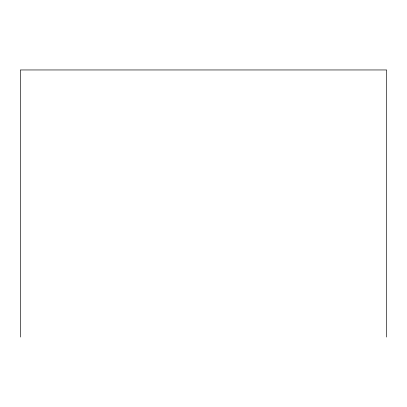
<?xml version="1.0" encoding="UTF-8"?>
<svg xmlns="http://www.w3.org/2000/svg" width="407" height="407" viewBox="0 0 407 407"><rect width="100%" height="100%" fill="white"/><g stroke="black" fill="none" stroke-linecap="round" stroke-linejoin="round"><path stroke-width="0.61" d="M386.65 337.042L386.65 69.958L20.35 69.958L20.35 337.042"/></g></svg>
